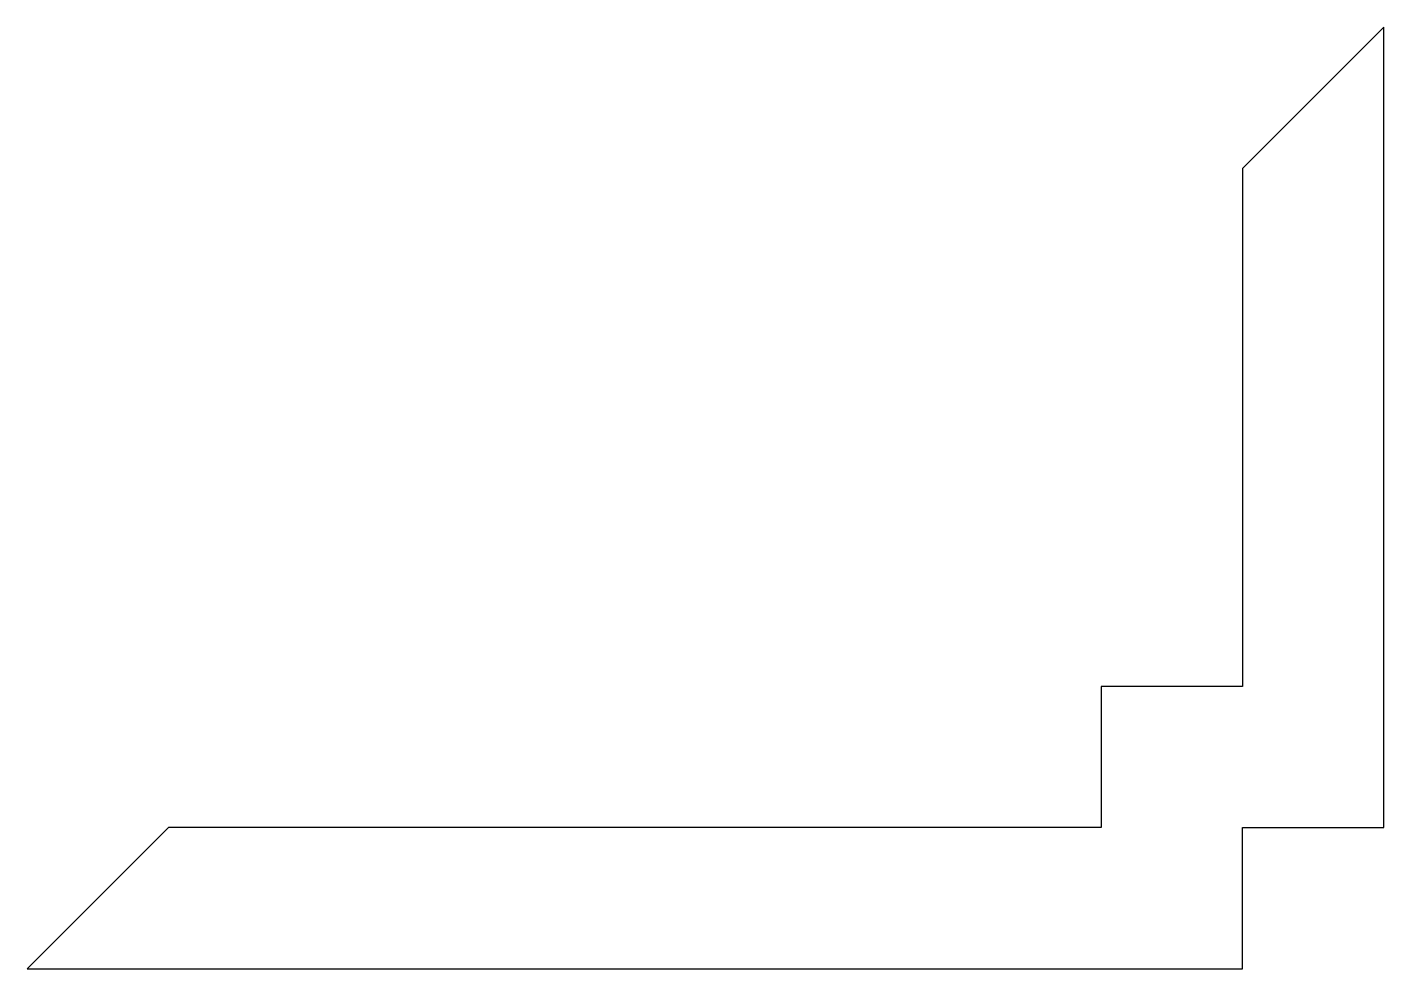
# Model space of a CAD drawing. Header units: millimetres. Extents: x -50 to 94, y -95 to 5.
import ezdxf

# ---------------------------------------------------------------- set-up
doc = ezdxf.new("R2010")
doc.units = ezdxf.units.MM
doc.layers.get('0').update_dxf_attribs({"linetype": 'CONTINUOUS'})

msp = doc.modelspace()

# ---------------------------------------------------------------- linework, layer by layer
msp.add_lwpolyline([(94, 5.48), (79, -9.52), (79, -64.52), (64, -64.52), (64, -79.52), (-35, -79.52), (-50, -94.52), (79, -94.52), (79, -79.52), (94, -79.52)], close=True)

doc.saveas('drawing.dxf')
